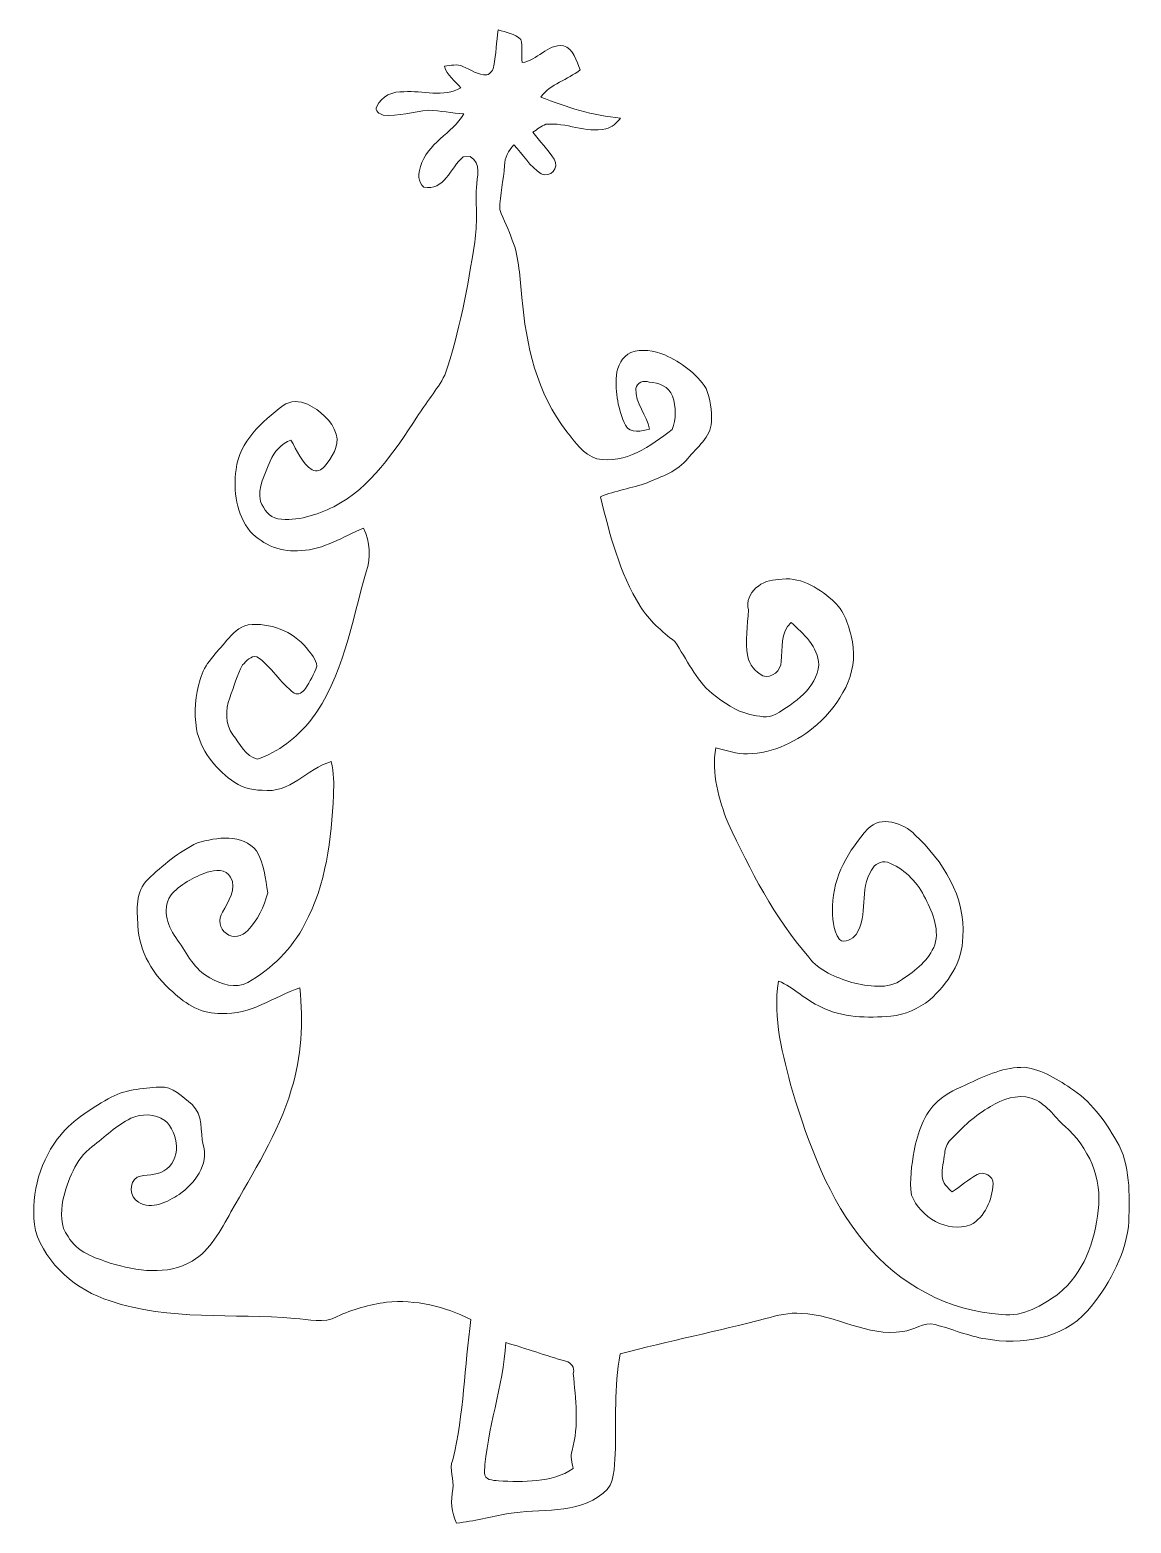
# Model space of a CAD drawing. Header units: centimetres. Extents: x -11.9 to 11.9, y -16.2 to 16.2.
import ezdxf

# ---------------------------------------------------------------- set-up
doc = ezdxf.new("R2010")
doc.units = ezdxf.units.CM
doc.header["$MEASUREMENT"] = 0
doc.layers.add('Layer 1', color=7, linetype='Continuous')

msp = doc.modelspace()

# ---------------------------------------------------------------- linework, layer by layer
at = {"layer": 'Layer 1', "color": 8, "lineweight": 9}
for points, knots in [([(-1.80172, 16.16798), (-1.63627, 16.11753), (-1.44365, 16.08543), (-1.31453, 15.96055), (-1.31453, 15.96055), (-1.27044, 15.80039), (-1.29795, 15.62717), (-1.28596, 15.46172), (-1.28596, 15.46172), (-0.95117, 15.49559), (-0.74797, 15.86918), (-0.39202, 15.82226), (-0.39202, 15.82226), (-0.16554, 15.76793), (-0.11191, 15.48536), (-0.03042, 15.30121), (-0.03042, 15.30121), (-0.30171, 15.08425), (-0.66895, 14.99888), (-0.88344, 14.71242), (-0.88344, 14.71242), (-0.32676, 14.49088), (0.24968, 14.31237), (0.84835, 14.25769), (0.84835, 14.25769), (0.7658, 14.15327), (0.66349, 14.05378), (0.52803, 14.02627), (0.52803, 14.02627), (0.09023, 13.92079), (-0.33169, 14.17408), (-0.7709, 14.12293), (-0.7709, 14.12293), (-0.87427, 14.08483), (-0.95929, 14.01004), (-1.05277, 13.9543), (-1.05277, 13.9543), (-0.90672, 13.75181), (-0.72046, 13.57895), (-0.59099, 13.36481), (-0.59099, 13.36481), (-0.46857, 13.18278), (-0.68165, 12.95382), (-0.87144, 13.04907), (-0.87144, 13.04907), (-1.11839, 13.20712), (-1.2662, 13.47135), (-1.46623, 13.67878), (-1.46623, 13.67878), (-1.58123, 13.55566), (-1.66414, 13.40185), (-1.66731, 13.22864), (-1.66731, 13.22864), (-1.6846, 12.91043), (-1.77173, 12.59858), (-1.76679, 12.27896), (-1.76679, 12.27896), (-1.69659, 12.05107), (-1.571, 11.84328), (-1.49727, 11.61574), (-1.49727, 11.61574), (-1.34099, 11.22204), (-1.33711, 10.7913), (-1.29019, 10.37608), (-1.29019, 10.37608), (-1.202, 9.35267), (-0.96775, 8.28834), (-0.31617, 7.46601), (-0.31617, 7.46601), (-0.13237, 7.24129), (0.04084, 6.97459), (0.33188, 6.8804), (0.33188, 6.8804), (0.95453, 6.7534), (1.49781, 7.15663), (1.96101, 7.51152), (1.96101, 7.51152), (2.05838, 7.73518), (2.0485, 8.00612), (1.97124, 8.23683), (1.97124, 8.23683), (1.8961, 8.44003), (1.66961, 8.53281), (1.46747, 8.54234), (1.46747, 8.54234), (1.35282, 8.58538), (1.20183, 8.52858), (1.17573, 8.4044), (1.17573, 8.4044), (1.15879, 8.07773), (1.4142, 7.82937), (1.47629, 7.51999), (1.47629, 7.51999), (1.30661, 7.48083), (1.05684, 7.41204), (0.95348, 7.60501), (0.95348, 7.60501), (0.7919, 7.93768), (0.73087, 8.31903), (0.75592, 8.68698), (0.75592, 8.68698), (0.77532, 8.887), (0.8801, 9.09373), (1.06813, 9.18228), (1.06813, 9.18228), (1.30837, 9.26871), (1.5719, 9.21791), (1.80296, 9.1283), (1.80296, 9.1283), (2.1568, 8.97026), (2.48383, 8.7286), (2.70149, 8.4037), (2.70149, 8.4037), (2.78369, 8.17368), (2.82567, 7.92498), (2.81685, 7.68015), (2.81685, 7.68015), (2.79639, 7.34042), (2.499, 7.13264), (2.30497, 6.88675), (2.30497, 6.88675), (2.08307, 6.60629), (1.73523, 6.49764), (1.4202, 6.36147), (1.4202, 6.36147), (1.09, 6.2394), (0.73546, 6.19425), (0.40984, 6.05667), (0.40984, 6.05667), (0.61516, 5.24387), (0.81836, 4.40884), (1.27062, 3.69129), (1.27062, 3.69129), (1.46289, 3.38261), (1.73382, 3.13955), (2.02098, 2.92294), (2.02098, 2.92294), (2.27921, 2.54053), (2.46971, 2.0985), (2.83096, 1.79405), (2.83096, 1.79405), (3.0772, 1.60532), (3.34002, 1.41446), (3.64799, 1.34355), (3.64799, 1.34355), (3.82932, 1.30581), (4.03605, 1.25077), (4.20785, 1.35096), (4.20785, 1.35096), (4.61425, 1.58874), (5.08556, 1.90518), (5.14024, 2.41953), (5.14024, 2.41953), (5.12331, 2.81393), (4.8111, 3.09051), (4.53734, 3.33463), (4.53734, 3.33463), (4.30204, 3.11591), (4.35355, 2.78183), (4.32603, 2.49044), (4.32603, 2.49044), (4.31686, 2.29747), (4.12777, 2.11437), (3.92633, 2.18281), (3.92633, 2.18281), (3.76406, 2.26572), (3.63565, 2.41847), (3.59896, 2.59874), (3.59896, 2.59874), (3.53228, 2.93352), (3.6046, 3.27148), (3.61307, 3.60733), (3.61307, 3.60733), (3.52769, 3.98798), (3.9221, 4.2769), (4.26747, 4.26244), (4.26747, 4.26244), (4.70103, 4.34781), (5.11519, 4.10228), (5.42564, 3.82394), (5.42564, 3.82394), (5.69798, 3.60133), (5.7957, 3.24855), (5.86626, 2.91941), (5.86626, 2.91941), (6.00243, 2.23044), (5.59603, 1.57004), (5.10426, 1.12554), (5.10426, 1.12554), (4.6841, 0.76641), (4.15776, 0.50218), (3.59649, 0.48948), (3.59649, 0.48948), (3.3573, 0.47572), (3.13505, 0.57203), (2.90645, 0.62248), (2.90645, 0.62248), (2.81014, 0.06897), (2.97172, -0.49512), (3.1728, -1.00736), (3.1728, -1.00736), (3.65963, -2.0283), (4.17081, -3.05453), (4.92081, -3.91213), (4.92081, -3.91213), (5.14236, -4.21517), (5.5096, -4.34675), (5.8525, -4.46176), (5.8525, -4.46176), (6.2081, -4.53584), (6.63426, -4.62721), (6.94964, -4.39085), (6.94964, -4.39085), (7.23786, -4.20635), (7.52149, -3.97034), (7.65237, -3.64508), (7.65237, -3.64508), (7.75644, -3.26972), (7.58252, -2.90601), (7.41389, -2.58145), (7.41389, -2.58145), (7.24809, -2.25443), (6.96763, -1.98737), (6.62473, -1.85508), (6.62473, -1.85508), (6.4815, -1.8191), (6.34216, -1.902), (6.28113, -2.02688), (6.28113, -2.02688), (6.00173, -2.44352), (6.21939, -3.00126), (5.94881, -3.42353), (5.94881, -3.42353), (5.86203, -3.51455), (5.7068, -3.61756), (5.58545, -3.53219), (5.58545, -3.53219), (5.44434, -3.31699), (5.42423, -3.05241), (5.43834, -2.803), (5.43834, -2.803), (5.44539, -2.17011), (5.78865, -1.59226), (6.20034, -1.13506), (6.20034, -1.13506), (6.4808, -0.83273), (6.97045, -1.00842), (7.22128, -1.25995), (7.22128, -1.25995), (7.82241, -1.82439), (8.32477, -2.61355), (8.25527, -3.47222), (8.25527, -3.47222), (8.2595, -4.01443), (7.92507, -4.48821), (7.54054, -4.83958), (7.54054, -4.83958), (7.2936, -5.02091), (7.00926, -5.16696), (6.69811, -5.18777), (6.69811, -5.18777), (6.18905, -5.23258), (5.65001, -5.22834), (5.18434, -4.98881), (5.18434, -4.98881), (4.85096, -4.84734), (4.60014, -4.56724), (4.26606, -4.42965), (4.26606, -4.42965), (4.13553, -5.24104), (4.36343, -6.03691), (4.56733, -6.81302), (4.56733, -6.81302), (4.92928, -7.97436), (5.34556, -9.15723), (6.13931, -10.10303), (6.13931, -10.10303), (6.86885, -10.98638), (7.94871, -11.58716), (9.10229, -11.64925), (9.10229, -11.64925), (9.55914, -11.70852), (9.98106, -11.45381), (10.33489, -11.19699), (10.33489, -11.19699), (10.86971, -10.7599), (11.12088, -10.06775), (11.18509, -9.39747), (11.18509, -9.39747), (11.28493, -8.72014), (10.97942, -8.01776), (10.46613, -7.57502), (10.46613, -7.57502), (10.23224, -7.36124), (10.05091, -7.06702), (9.73694, -6.9626), (9.73694, -6.9626), (9.43425, -6.88005), (9.11252, -6.97953), (8.8564, -7.14463), (8.8564, -7.14463), (8.52973, -7.33513), (8.24892, -7.59231), (7.99069, -7.86606), (7.99069, -7.86606), (7.91413, -7.94614), (7.86898, -8.05092), (7.86721, -8.16451), (7.86721, -8.16451), (7.83934, -8.32573), (7.80618, -8.48872), (7.80936, -8.65346), (7.80936, -8.65346), (7.81394, -8.80022), (7.92683, -8.9057), (8.02843, -8.99671), (8.02843, -8.99671), (8.20553, -8.86795), (8.37627, -8.7286), (8.56607, -8.61818), (8.56607, -8.61818), (8.71353, -8.53246), (8.9199, -8.65699), (8.9132, -8.82244), (8.9132, -8.82244), (8.89344, -9.16499), (8.73752, -9.53893), (8.42637, -9.71074), (8.42637, -9.71074), (7.90743, -9.88642), (7.34616, -9.5467), (7.14367, -9.06621), (7.14367, -9.06621), (7.09851, -8.74342), (7.14649, -8.42028), (7.20399, -8.10348), (7.20399, -8.10348), (7.28231, -7.7126), (7.40966, -7.30162), (7.71869, -7.02927), (7.71869, -7.02927), (7.90955, -6.84724), (8.16108, -6.75587), (8.39356, -6.64192), (8.39356, -6.64192), (8.76891, -6.46271), (9.16967, -6.28915), (9.59371, -6.29761), (9.59371, -6.29761), (9.98741, -6.34876), (10.32996, -6.57384), (10.65239, -6.79009), (10.65239, -6.79009), (11.08596, -7.08783), (11.38829, -7.53586), (11.64229, -7.98706), (11.64229, -7.98706), (11.90123, -8.53458), (11.86524, -9.16146), (11.84725, -9.7506), (11.84725, -9.7506), (11.74354, -10.4304), (11.39534, -11.0527), (10.95649, -11.5727), (10.95649, -11.5727), (10.4118, -12.18653), (9.52315, -12.31459), (8.75304, -12.18018), (8.75304, -12.18018), (8.37592, -12.11845), (8.02385, -11.96322), (7.65661, -11.86833), (7.65661, -11.86833), (7.40366, -11.80271), (7.19764, -11.99709), (6.95458, -12.0172), (6.95458, -12.0172), (6.19223, -12.14702), (5.51101, -11.64713), (4.76101, -11.62844), (4.76101, -11.62844), (4.49854, -11.59704), (4.24383, -11.67677), (3.99124, -11.73462), (3.99124, -11.73462), (2.94632, -12.01261), (1.88481, -12.22357), (0.84023, -12.50368), (0.84023, -12.50368), (0.69418, -13.2177), (0.75768, -13.9483), (0.73123, -14.67115), (0.73123, -14.67115), (0.7023, -14.95443), (0.73264, -15.32484), (0.47264, -15.51675), (0.47264, -15.51675), (-0.10768, -15.99583), (-0.89931, -15.84343), (-1.58935, -15.96196), (-1.58935, -15.96196), (-1.96082, -16.03181), (-2.32842, -16.1253), (-2.70483, -16.16798), (-2.70483, -16.16798), (-2.82301, -15.93973), (-2.83324, -15.67797), (-2.78738, -15.42962), (-2.78738, -15.42962), (-2.74646, -15.21689), (-2.87416, -15.00664), (-2.78773, -14.79744), (-2.78773, -14.79744), (-2.54502, -13.8019), (-2.53232, -12.7725), (-2.39615, -11.76108), (-2.39615, -11.76108), (-2.95848, -11.4771), (-3.5903, -11.32152), (-4.22283, -11.38431), (-4.22283, -11.38431), (-4.59043, -11.44005), (-4.95626, -11.53142), (-5.29104, -11.69582), (-5.29104, -11.69582), (-5.57574, -11.85139), (-5.90664, -11.75297), (-6.21109, -11.73709), (-6.21109, -11.73709), (-7.54036, -11.61397), (-8.92148, -11.79777), (-10.20665, -11.35503), (-10.20665, -11.35503), (-10.93337, -11.12573), (-11.59236, -10.57434), (-11.82308, -9.83209), (-11.82308, -9.83209), (-11.94337, -9.14629), (-11.76416, -8.41357), (-11.35, -7.85548), (-11.35, -7.85548), (-11.06707, -7.4713), (-10.65432, -7.21378), (-10.24651, -6.98024), (-10.24651, -6.98024), (-9.9149, -6.77633), (-9.51238, -6.75834), (-9.13491, -6.72377), (-9.13491, -6.72377), (-8.84881, -6.70648), (-8.63291, -6.93614), (-8.43253, -7.10618), (-8.43253, -7.10618), (-8.18594, -7.3189), (-8.25896, -7.69073), (-8.19229, -7.97436), (-8.19229, -7.97436), (-8.0607, -8.4037), (-8.37432, -8.82209), (-8.71158, -9.04857), (-8.71158, -9.04857), (-8.95535, -9.21473), (-9.30954, -9.3883), (-9.59105, -9.21791), (-9.59105, -9.21791), (-9.78191, -9.10784), (-9.81366, -8.79352), (-9.61822, -8.67392), (-9.61822, -8.67392), (-9.43195, -8.60654), (-9.21711, -8.65346), (-9.04425, -8.53951), (-9.04425, -8.53951), (-8.65161, -8.33208), (-8.71122, -7.70555), (-9.02202, -7.44873), (-9.02202, -7.44873), (-9.23757, -7.30515), (-9.52649, -7.29139), (-9.75968, -7.40181), (-9.75968, -7.40181), (-10.07048, -7.55597), (-10.31883, -7.80538), (-10.59259, -8.01388), (-10.59259, -8.01388), (-10.96159, -8.28587), (-11.12034, -8.74942), (-11.22829, -9.17628), (-11.22829, -9.17628), (-11.26463, -9.43698), (-11.29744, -9.74566), (-11.11294, -9.96227), (-11.11294, -9.96227), (-10.9302, -10.29811), (-10.54002, -10.42229), (-10.20136, -10.53588), (-10.20136, -10.53588), (-9.63444, -10.71016), (-8.96593, -10.81423), (-8.43077, -10.49285), (-8.43077, -10.49285), (-8.02754, -10.25648), (-7.81199, -9.82327), (-7.5901, -9.43028), (-7.5901, -9.43028), (-7.11102, -8.57268), (-6.56422, -7.7373), (-6.28341, -6.78621), (-6.28341, -6.78621), (-6.0541, -6.07571), (-6.02694, -5.31618), (-6.09608, -4.57782), (-6.09608, -4.57782), (-6.66159, -4.76303), (-7.1717, -5.17613), (-7.79682, -5.13062), (-7.79682, -5.13062), (-8.19723, -5.1525), (-8.57011, -4.93483), (-8.84951, -4.66637), (-8.84951, -4.66637), (-9.27355, -4.30618), (-9.578, -3.79148), (-9.60516, -3.22668), (-9.60516, -3.22668), (-9.62598, -2.88837), (-9.65702, -2.48832), (-9.39103, -2.23114), (-9.39103, -2.23114), (-9.06788, -1.92493), (-8.7211, -1.62789), (-8.3147, -1.43845), (-8.3147, -1.43845), (-7.90477, -1.31357), (-7.33962, -1.23313), (-7.03341, -1.61237), (-7.03341, -1.61237), (-6.87749, -1.88577), (-6.83339, -2.21174), (-6.79388, -2.51972), (-6.79388, -2.51972), (-6.87255, -2.81711), (-7.01119, -3.11097), (-7.22603, -3.3364), (-7.22603, -3.3364), (-7.34456, -3.45211), (-7.54847, -3.52337), (-7.68711, -3.39848), (-7.68711, -3.39848), (-7.84798, -3.30465), (-7.86632, -3.0831), (-7.77001, -2.93564), (-7.77001, -2.93564), (-7.65219, -2.71621), (-7.4571, -2.43117), (-7.59609, -2.17787), (-7.59609, -2.17787), (-7.69769, -1.9969), (-7.93123, -2.01912), (-8.10233, -2.07275), (-8.10233, -2.07275), (-8.40113, -2.17682), (-8.69147, -2.33768), (-8.8989, -2.58145), (-8.8989, -2.58145), (-9.09328, -2.89754), (-8.94759, -3.27254), (-8.74721, -3.54101), (-8.74721, -3.54101), (-8.53519, -3.82887), (-8.38561, -4.19435), (-8.04483, -4.35733), (-8.04483, -4.35733), (-7.80811, -4.50585), (-7.48779, -4.59934), (-7.22603, -4.46352), (-7.22603, -4.46352), (-6.70815, -4.16436), (-6.26259, -3.72868), (-5.98954, -3.19317), (-5.98954, -3.19317), (-5.52846, -2.3405), (-5.41522, -1.35449), (-5.36724, -0.40164), (-5.36724, -0.40164), (-5.36301, -0.15998), (-5.35525, 0.08661), (-5.41699, 0.32191), (-5.41699, 0.32191), (-5.94686, 0.17445), (-6.31586, -0.38682), (-6.91453, -0.2951), (-6.91453, -0.2951), (-7.15336, -0.30215), (-7.39254, -0.22595), (-7.58022, -0.07814), (-7.58022, -0.07814), (-7.94464, 0.19315), (-8.2512, 0.57626), (-8.33657, 1.0324), (-8.33657, 1.0324), (-8.3902, 1.38977), (-8.37079, 1.75948), (-8.25367, 2.10203), (-8.25367, 2.10203), (-8.1743, 2.44563), (-7.89349, 2.67705), (-7.68394, 2.94164), (-7.68394, 2.94164), (-7.55729, 3.08592), (-7.41865, 3.25279), (-7.21721, 3.28242), (-7.21721, 3.28242), (-6.74907, 3.33922), (-6.25272, 3.14695), (-5.95074, 2.78359), (-5.95074, 2.78359), (-5.86466, 2.66471), (-5.74048, 2.5437), (-5.72919, 2.38954), (-5.72919, 2.38954), (-5.78881, 2.21738), (-5.8823, 2.05758), (-5.97684, 1.90271), (-5.97684, 1.90271), (-6.02835, 1.8318), (-6.13383, 1.74784), (-6.22026, 1.80781), (-6.22026, 1.80781), (-6.53247, 2.02371), (-6.70427, 2.38954), (-7.02883, 2.59133), (-7.02883, 2.59133), (-7.15724, 2.6252), (-7.25672, 2.49996), (-7.3361, 2.41812), (-7.3361, 2.41812), (-7.45992, 2.19445), (-7.52589, 1.94363), (-7.61514, 1.70445), (-7.61514, 1.70445), (-7.71145, 1.4448), (-7.71957, 1.13612), (-7.54671, 0.90505), (-7.54671, 0.90505), (-7.40665, 0.71208), (-7.27436, 0.43656), (-7.02107, 0.37871), (-7.02107, 0.37871), (-6.55752, 0.51876), (-6.16558, 0.85355), (-5.85725, 1.21938), (-5.85725, 1.21938), (-5.15381, 2.15), (-4.97531, 3.33992), (-4.66239, 4.43248), (-4.66239, 4.43248), (-4.55832, 4.74363), (-4.57314, 5.08194), (-4.7206, 5.37545), (-4.7206, 5.37545), (-5.16369, 5.20189), (-5.57821, 4.90626), (-6.06927, 4.89391), (-6.06927, 4.89391), (-6.47567, 4.84311), (-6.89371, 5.00645), (-7.16994, 5.30384), (-7.16994, 5.30384), (-7.47086, 5.67567), (-7.54318, 6.18755), (-7.47862, 6.64898), (-7.47862, 6.64898), (-7.41124, 7.25364), (-6.9177, 7.68756), (-6.4605, 8.03116), (-6.4605, 8.03116), (-6.30881, 8.1444), (-6.09679, 8.13664), (-5.92992, 8.0615), (-5.92992, 8.0615), (-5.65934, 7.92427), (-5.40534, 7.7119), (-5.30904, 7.41345), (-5.30904, 7.41345), (-5.23883, 7.14887), (-5.40499, 6.90439), (-5.56374, 6.71283), (-5.56374, 6.71283), (-5.62901, 6.64228), (-5.74189, 6.58442), (-5.83362, 6.63945), (-5.83362, 6.63945), (-6.06292, 6.7908), (-6.155, 7.06385), (-6.29399, 7.2861), (-6.29399, 7.2861), (-6.4986, 7.20284), (-6.65876, 7.03739), (-6.73884, 6.83066), (-6.73884, 6.83066), (-6.85103, 6.55338), (-7.02142, 6.26163), (-6.94663, 5.95154), (-6.94663, 5.95154), (-6.8789, 5.78926), (-6.76389, 5.60758), (-6.5748, 5.58147), (-6.5748, 5.58147), (-6.15641, 5.51939), (-5.73519, 5.66297), (-5.36301, 5.84253), (-5.36301, 5.84253), (-4.55197, 6.25881), (-4.05174, 7.04727), (-3.56173, 7.78069), (-3.56173, 7.78069), (-3.36946, 8.08937), (-3.12993, 8.36912), (-2.95918, 8.69015), (-2.95918, 8.69015), (-2.6371, 9.6229), (-2.46318, 10.59974), (-2.31148, 11.5727), (-2.31148, 11.5727), (-2.24587, 11.96181), (-2.29067, 12.35833), (-2.27479, 12.75027), (-2.27479, 12.75027), (-2.26351, 12.9824), (-2.15414, 13.27379), (-2.40779, 13.42408), (-2.40779, 13.42408), (-2.40779, 13.42408), (-2.56019, 13.41667), (-2.56019, 13.41667), (-2.56019, 13.41667), (-2.84065, 13.1916), (-2.97647, 12.66067), (-3.41321, 12.76297), (-3.41321, 12.76297), (-3.54762, 12.86528), (-3.53703, 13.0646), (-3.48306, 13.20677), (-3.48306, 13.20677), (-3.34724, 13.7123), (-2.79832, 13.92043), (-2.54573, 14.34977), (-2.54573, 14.34977), (-2.8029, 14.36493), (-3.05549, 14.41468), (-3.31196, 14.4302), (-3.31196, 14.4302), (-3.64004, 14.40127), (-3.96107, 14.2845), (-4.29339, 14.32013), (-4.29339, 14.32013), (-4.37065, 14.34871), (-4.48354, 14.41009), (-4.43344, 14.50852), (-4.43344, 14.50852), (-4.33149, 14.72724), (-4.08172, 14.84965), (-3.84536, 14.82531), (-3.84536, 14.82531), (-3.4372, 14.86235), (-2.98494, 14.69196), (-2.60958, 14.9135), (-2.60958, 14.9135), (-2.74222, 15.0592), (-2.91121, 15.18267), (-2.96694, 15.38199), (-2.96694, 15.38199), (-2.83536, 15.39434), (-2.69213, 15.43562), (-2.56619, 15.3767), (-2.56619, 15.3767), (-2.39686, 15.30826), (-2.24375, 15.1802), (-2.05007, 15.19079), (-2.05007, 15.19079), (-1.9647, 15.21725), (-1.91179, 15.30438), (-1.89662, 15.38905), (-1.89662, 15.38905), (-1.85287, 15.64693), (-1.84017, 15.90904), (-1.80172, 16.16798), (-1.80172, 16.16798), (-1.80172, 16.16798), (-1.80172, 16.16798), (-1.80172, 16.16798)], [0, 0, 0, 0, 0.00502513, 0.00502513, 0.00502513, 0.00502513, 0.01005025, 0.01005025, 0.01005025, 0.01005025, 0.01507538, 0.01507538, 0.01507538, 0.01507538, 0.0201005, 0.0201005, 0.0201005, 0.0201005, 0.02512563, 0.02512563, 0.02512563, 0.02512563, 0.03015075, 0.03015075, 0.03015075, 0.03015075, 0.03517588, 0.03517588, 0.03517588, 0.03517588, 0.04020101, 0.04020101, 0.04020101, 0.04020101, 0.04522613, 0.04522613, 0.04522613, 0.04522613, 0.05025126, 0.05025126, 0.05025126, 0.05025126, 0.05527638, 0.05527638, 0.05527638, 0.05527638, 0.06030151, 0.06030151, 0.06030151, 0.06030151, 0.06532663, 0.06532663, 0.06532663, 0.06532663, 0.07035176, 0.07035176, 0.07035176, 0.07035176, 0.07537688, 0.07537688, 0.07537688, 0.07537688, 0.08040201, 0.08040201, 0.08040201, 0.08040201, 0.08542714, 0.08542714, 0.08542714, 0.08542714, 0.09045226, 0.09045226, 0.09045226, 0.09045226, 0.09547739, 0.09547739, 0.09547739, 0.09547739, 0.10050251, 0.10050251, 0.10050251, 0.10050251, 0.10552764, 0.10552764, 0.10552764, 0.10552764, 0.11055276, 0.11055276, 0.11055276, 0.11055276, 0.11557789, 0.11557789, 0.11557789, 0.11557789, 0.12060302, 0.12060302, 0.12060302, 0.12060302, 0.12562814, 0.12562814, 0.12562814, 0.12562814, 0.13065327, 0.13065327, 0.13065327, 0.13065327, 0.13567839, 0.13567839, 0.13567839, 0.13567839, 0.14070352, 0.14070352, 0.14070352, 0.14070352, 0.14572864, 0.14572864, 0.14572864, 0.14572864, 0.15075377, 0.15075377, 0.15075377, 0.15075377, 0.15577889, 0.15577889, 0.15577889, 0.15577889, 0.16080402, 0.16080402, 0.16080402, 0.16080402, 0.16582915, 0.16582915, 0.16582915, 0.16582915, 0.17085427, 0.17085427, 0.17085427, 0.17085427, 0.1758794, 0.1758794, 0.1758794, 0.1758794, 0.18090452, 0.18090452, 0.18090452, 0.18090452, 0.18592965, 0.18592965, 0.18592965, 0.18592965, 0.19095477, 0.19095477, 0.19095477, 0.19095477, 0.1959799, 0.1959799, 0.1959799, 0.1959799, 0.20100503, 0.20100503, 0.20100503, 0.20100503, 0.20603015, 0.20603015, 0.20603015, 0.20603015, 0.21105528, 0.21105528, 0.21105528, 0.21105528, 0.2160804, 0.2160804, 0.2160804, 0.2160804, 0.22110553, 0.22110553, 0.22110553, 0.22110553, 0.22613065, 0.22613065, 0.22613065, 0.22613065, 0.23115578, 0.23115578, 0.23115578, 0.23115578, 0.2361809, 0.2361809, 0.2361809, 0.2361809, 0.24120603, 0.24120603, 0.24120603, 0.24120603, 0.24623116, 0.24623116, 0.24623116, 0.24623116, 0.25125628, 0.25125628, 0.25125628, 0.25125628, 0.25628141, 0.25628141, 0.25628141, 0.25628141, 0.26130653, 0.26130653, 0.26130653, 0.26130653, 0.26633166, 0.26633166, 0.26633166, 0.26633166, 0.27135678, 0.27135678, 0.27135678, 0.27135678, 0.27638191, 0.27638191, 0.27638191, 0.27638191, 0.28140704, 0.28140704, 0.28140704, 0.28140704, 0.28643216, 0.28643216, 0.28643216, 0.28643216, 0.29145729, 0.29145729, 0.29145729, 0.29145729, 0.29648241, 0.29648241, 0.29648241, 0.29648241, 0.30150754, 0.30150754, 0.30150754, 0.30150754, 0.30653266, 0.30653266, 0.30653266, 0.30653266, 0.31155779, 0.31155779, 0.31155779, 0.31155779, 0.31658291, 0.31658291, 0.31658291, 0.31658291, 0.32160804, 0.32160804, 0.32160804, 0.32160804, 0.32663317, 0.32663317, 0.32663317, 0.32663317, 0.33165829, 0.33165829, 0.33165829, 0.33165829, 0.33668342, 0.33668342, 0.33668342, 0.33668342, 0.34170854, 0.34170854, 0.34170854, 0.34170854, 0.34673367, 0.34673367, 0.34673367, 0.34673367, 0.35175879, 0.35175879, 0.35175879, 0.35175879, 0.35678392, 0.35678392, 0.35678392, 0.35678392, 0.36180905, 0.36180905, 0.36180905, 0.36180905, 0.36683417, 0.36683417, 0.36683417, 0.36683417, 0.3718593, 0.3718593, 0.3718593, 0.3718593, 0.37688442, 0.37688442, 0.37688442, 0.37688442, 0.38190955, 0.38190955, 0.38190955, 0.38190955, 0.38693467, 0.38693467, 0.38693467, 0.38693467, 0.3919598, 0.3919598, 0.3919598, 0.3919598, 0.39698492, 0.39698492, 0.39698492, 0.39698492, 0.40201005, 0.40201005, 0.40201005, 0.40201005, 0.40703518, 0.40703518, 0.40703518, 0.40703518, 0.4120603, 0.4120603, 0.4120603, 0.4120603, 0.41708543, 0.41708543, 0.41708543, 0.41708543, 0.42211055, 0.42211055, 0.42211055, 0.42211055, 0.42713568, 0.42713568, 0.42713568, 0.42713568, 0.4321608, 0.4321608, 0.4321608, 0.4321608, 0.43718593, 0.43718593, 0.43718593, 0.43718593, 0.44221106, 0.44221106, 0.44221106, 0.44221106, 0.44723618, 0.44723618, 0.44723618, 0.44723618, 0.45226131, 0.45226131, 0.45226131, 0.45226131, 0.45728643, 0.45728643, 0.45728643, 0.45728643, 0.46231156, 0.46231156, 0.46231156, 0.46231156, 0.46733668, 0.46733668, 0.46733668, 0.46733668, 0.47236181, 0.47236181, 0.47236181, 0.47236181, 0.47738693, 0.47738693, 0.47738693, 0.47738693, 0.48241206, 0.48241206, 0.48241206, 0.48241206, 0.48743719, 0.48743719, 0.48743719, 0.48743719, 0.49246231, 0.49246231, 0.49246231, 0.49246231, 0.49748744, 0.49748744, 0.49748744, 0.49748744, 0.50251256, 0.50251256, 0.50251256, 0.50251256, 0.50753769, 0.50753769, 0.50753769, 0.50753769, 0.51256281, 0.51256281, 0.51256281, 0.51256281, 0.51758794, 0.51758794, 0.51758794, 0.51758794, 0.52261307, 0.52261307, 0.52261307, 0.52261307, 0.52763819, 0.52763819, 0.52763819, 0.52763819, 0.53266332, 0.53266332, 0.53266332, 0.53266332, 0.53768844, 0.53768844, 0.53768844, 0.53768844, 0.54271357, 0.54271357, 0.54271357, 0.54271357, 0.54773869, 0.54773869, 0.54773869, 0.54773869, 0.55276382, 0.55276382, 0.55276382, 0.55276382, 0.55778894, 0.55778894, 0.55778894, 0.55778894, 0.56281407, 0.56281407, 0.56281407, 0.56281407, 0.5678392, 0.5678392, 0.5678392, 0.5678392, 0.57286432, 0.57286432, 0.57286432, 0.57286432, 0.57788945, 0.57788945, 0.57788945, 0.57788945, 0.58291457, 0.58291457, 0.58291457, 0.58291457, 0.5879397, 0.5879397, 0.5879397, 0.5879397, 0.59296482, 0.59296482, 0.59296482, 0.59296482, 0.59798995, 0.59798995, 0.59798995, 0.59798995, 0.60301508, 0.60301508, 0.60301508, 0.60301508, 0.6080402, 0.6080402, 0.6080402, 0.6080402, 0.61306533, 0.61306533, 0.61306533, 0.61306533, 0.61809045, 0.61809045, 0.61809045, 0.61809045, 0.62311558, 0.62311558, 0.62311558, 0.62311558, 0.6281407, 0.6281407, 0.6281407, 0.6281407, 0.63316583, 0.63316583, 0.63316583, 0.63316583, 0.63819095, 0.63819095, 0.63819095, 0.63819095, 0.64321608, 0.64321608, 0.64321608, 0.64321608, 0.64824121, 0.64824121, 0.64824121, 0.64824121, 0.65326633, 0.65326633, 0.65326633, 0.65326633, 0.65829146, 0.65829146, 0.65829146, 0.65829146, 0.66331658, 0.66331658, 0.66331658, 0.66331658, 0.66834171, 0.66834171, 0.66834171, 0.66834171, 0.67336683, 0.67336683, 0.67336683, 0.67336683, 0.67839196, 0.67839196, 0.67839196, 0.67839196, 0.68341709, 0.68341709, 0.68341709, 0.68341709, 0.68844221, 0.68844221, 0.68844221, 0.68844221, 0.69346734, 0.69346734, 0.69346734, 0.69346734, 0.69849246, 0.69849246, 0.69849246, 0.69849246, 0.70351759, 0.70351759, 0.70351759, 0.70351759, 0.70854271, 0.70854271, 0.70854271, 0.70854271, 0.71356784, 0.71356784, 0.71356784, 0.71356784, 0.71859296, 0.71859296, 0.71859296, 0.71859296, 0.72361809, 0.72361809, 0.72361809, 0.72361809, 0.72864322, 0.72864322, 0.72864322, 0.72864322, 0.73366834, 0.73366834, 0.73366834, 0.73366834, 0.73869347, 0.73869347, 0.73869347, 0.73869347, 0.74371859, 0.74371859, 0.74371859, 0.74371859, 0.74874372, 0.74874372, 0.74874372, 0.74874372, 0.75376884, 0.75376884, 0.75376884, 0.75376884, 0.75879397, 0.75879397, 0.75879397, 0.75879397, 0.7638191, 0.7638191, 0.7638191, 0.7638191, 0.76884422, 0.76884422, 0.76884422, 0.76884422, 0.77386935, 0.77386935, 0.77386935, 0.77386935, 0.77889447, 0.77889447, 0.77889447, 0.77889447, 0.7839196, 0.7839196, 0.7839196, 0.7839196, 0.78894472, 0.78894472, 0.78894472, 0.78894472, 0.79396985, 0.79396985, 0.79396985, 0.79396985, 0.79899497, 0.79899497, 0.79899497, 0.79899497, 0.8040201, 0.8040201, 0.8040201, 0.8040201, 0.80904523, 0.80904523, 0.80904523, 0.80904523, 0.81407035, 0.81407035, 0.81407035, 0.81407035, 0.81909548, 0.81909548, 0.81909548, 0.81909548, 0.8241206, 0.8241206, 0.8241206, 0.8241206, 0.82914573, 0.82914573, 0.82914573, 0.82914573, 0.83417085, 0.83417085, 0.83417085, 0.83417085, 0.83919598, 0.83919598, 0.83919598, 0.83919598, 0.84422111, 0.84422111, 0.84422111, 0.84422111, 0.84924623, 0.84924623, 0.84924623, 0.84924623, 0.85427136, 0.85427136, 0.85427136, 0.85427136, 0.85929648, 0.85929648, 0.85929648, 0.85929648, 0.86432161, 0.86432161, 0.86432161, 0.86432161, 0.86934673, 0.86934673, 0.86934673, 0.86934673, 0.87437186, 0.87437186, 0.87437186, 0.87437186, 0.87939698, 0.87939698, 0.87939698, 0.87939698, 0.88442211, 0.88442211, 0.88442211, 0.88442211, 0.88944724, 0.88944724, 0.88944724, 0.88944724, 0.89447236, 0.89447236, 0.89447236, 0.89447236, 0.89949749, 0.89949749, 0.89949749, 0.89949749, 0.90452261, 0.90452261, 0.90452261, 0.90452261, 0.90954774, 0.90954774, 0.90954774, 0.90954774, 0.91457286, 0.91457286, 0.91457286, 0.91457286, 0.91959799, 0.91959799, 0.91959799, 0.91959799, 0.92462312, 0.92462312, 0.92462312, 0.92462312, 0.92964824, 0.92964824, 0.92964824, 0.92964824, 0.93467337, 0.93467337, 0.93467337, 0.93467337, 0.93969849, 0.93969849, 0.93969849, 0.93969849, 0.94472362, 0.94472362, 0.94472362, 0.94472362, 0.94974874, 0.94974874, 0.94974874, 0.94974874, 0.95477387, 0.95477387, 0.95477387, 0.95477387, 0.95979899, 0.95979899, 0.95979899, 0.95979899, 0.96482412, 0.96482412, 0.96482412, 0.96482412, 0.96984925, 0.96984925, 0.96984925, 0.96984925, 0.97487437, 0.97487437, 0.97487437, 0.97487437, 0.9798995, 0.9798995, 0.9798995, 0.9798995, 0.98492462, 0.98492462, 0.98492462, 0.98492462, 0.98994975, 0.98994975, 0.98994975, 0.98994975, 1, 1, 1, 1]), ([(-1.64015, -12.25744), (-1.69306, -13.21523), (-2.05078, -14.12363), (-2.10299, -15.08001), (-2.10299, -15.08001), (-2.09982, -15.23735), (-1.92061, -15.23841), (-1.7996, -15.25288), (-1.7996, -15.25288), (-1.25386, -15.27369), (-0.65554, -15.30332), (-0.18, -14.98653), (-0.18, -14.98653), (-0.20716, -14.85882), (-0.24279, -14.72583), (-0.20328, -14.59636), (-0.20328, -14.59636), (-0.04489, -14.05096), (-0.13026, -13.48017), (-0.17788, -12.9256), (-0.17788, -12.9256), (-0.13696, -12.7926), (-0.22727, -12.69453), (-0.3384, -12.66419), (-0.3384, -12.66419), (-0.77408, -12.53472), (-1.20447, -12.38726), (-1.64015, -12.25744)], [0, 0, 0, 0, 0.125, 0.125, 0.125, 0.125, 0.25, 0.25, 0.25, 0.25, 0.375, 0.375, 0.375, 0.375, 0.5, 0.5, 0.5, 0.5, 0.625, 0.625, 0.625, 0.625, 0.75, 0.75, 0.75, 0.75, 1, 1, 1, 1])]:
    msp.add_open_spline(points, degree=3, knots=knots, dxfattribs=at)

doc.saveas('drawing.dxf')
